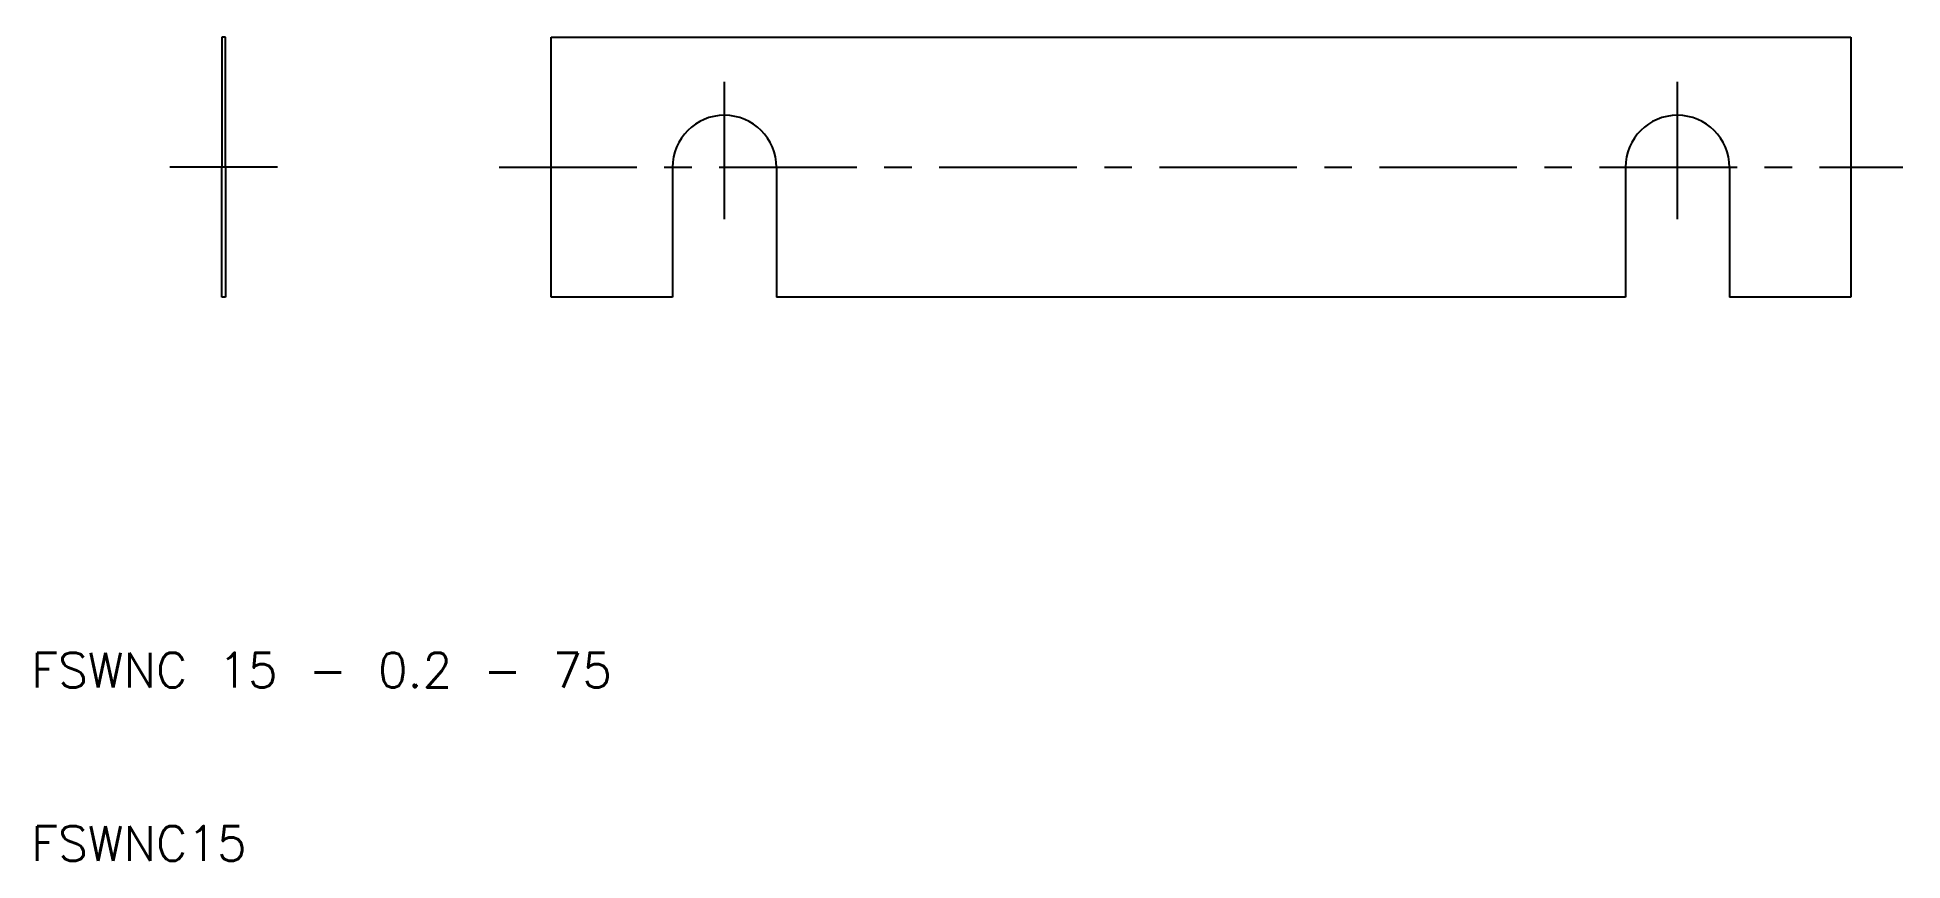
# Model space of a CAD drawing. Extents: x 10 to 118, y 10 to 58.
import ezdxf

# ---------------------------------------------------------------- set-up
doc = ezdxf.new("R2010")
doc.units = 0
doc.header["$LTSCALE"] = 0.25
doc.linetypes.add('CENTER', pattern=[50.8, 31.75, -6.35, 6.35, -6.35])
doc.layers.get('0').update_dxf_attribs({"linetype": 'CONTINUOUS'})
doc.layers.add('CENTER', color=1, linetype='CENTER')
doc.styles.get("Standard").update_dxf_attribs({"font": 'txt.shx', "bigfont": 'extfont.shx'})

msp = doc.modelspace()

# ---------------------------------------------------------------- linework, layer by layer
for p, q in [((21, 57.5), (21, 50)), ((21.2, 57.5), (21, 57.5)), ((21.2, 50), (21.2, 57.5)), ((40, 57.5), (115, 57.5)), ((40, 42.5), (40, 57.5)), ((115, 57.5), (115, 42.5)), ((21, 42.5), (21, 50)), ((21.2, 50), (21.2, 42.5)), ((47, 50), (47, 42.5)), ((53, 50), (53, 42.5)), ((102, 50), (102, 42.5)), ((108, 50), (108, 42.5)), ((21.2, 42.5), (21, 42.5)), ((47, 42.5), (40, 42.5)), ((102, 42.5), (53, 42.5)), ((115, 42.5), (108, 42.5))]:
    msp.add_line(p, q)
for centre in [(50, 50), (105, 50)]:
    msp.add_arc(centre, 3, 0, 180)
at = {"layer": 'CENTER', "color": 1, "linetype": 'CENTER'}
for p, q in [((50, 47), (50, 56)), ((105, 47), (105, 56)), ((24.2, 50), (18, 50)), ((37, 50), (118, 50))]:
    msp.add_line(p, q, dxfattribs=at)

# ---------------------------------------------------------------- texts
for s, p in [('FSWNC 15 - 0.2 - 75', (10, 20)), ('FSWNC15', (10, 10))]:
    msp.add_text(s, height=2).set_placement(p)

doc.saveas('drawing.dxf')
